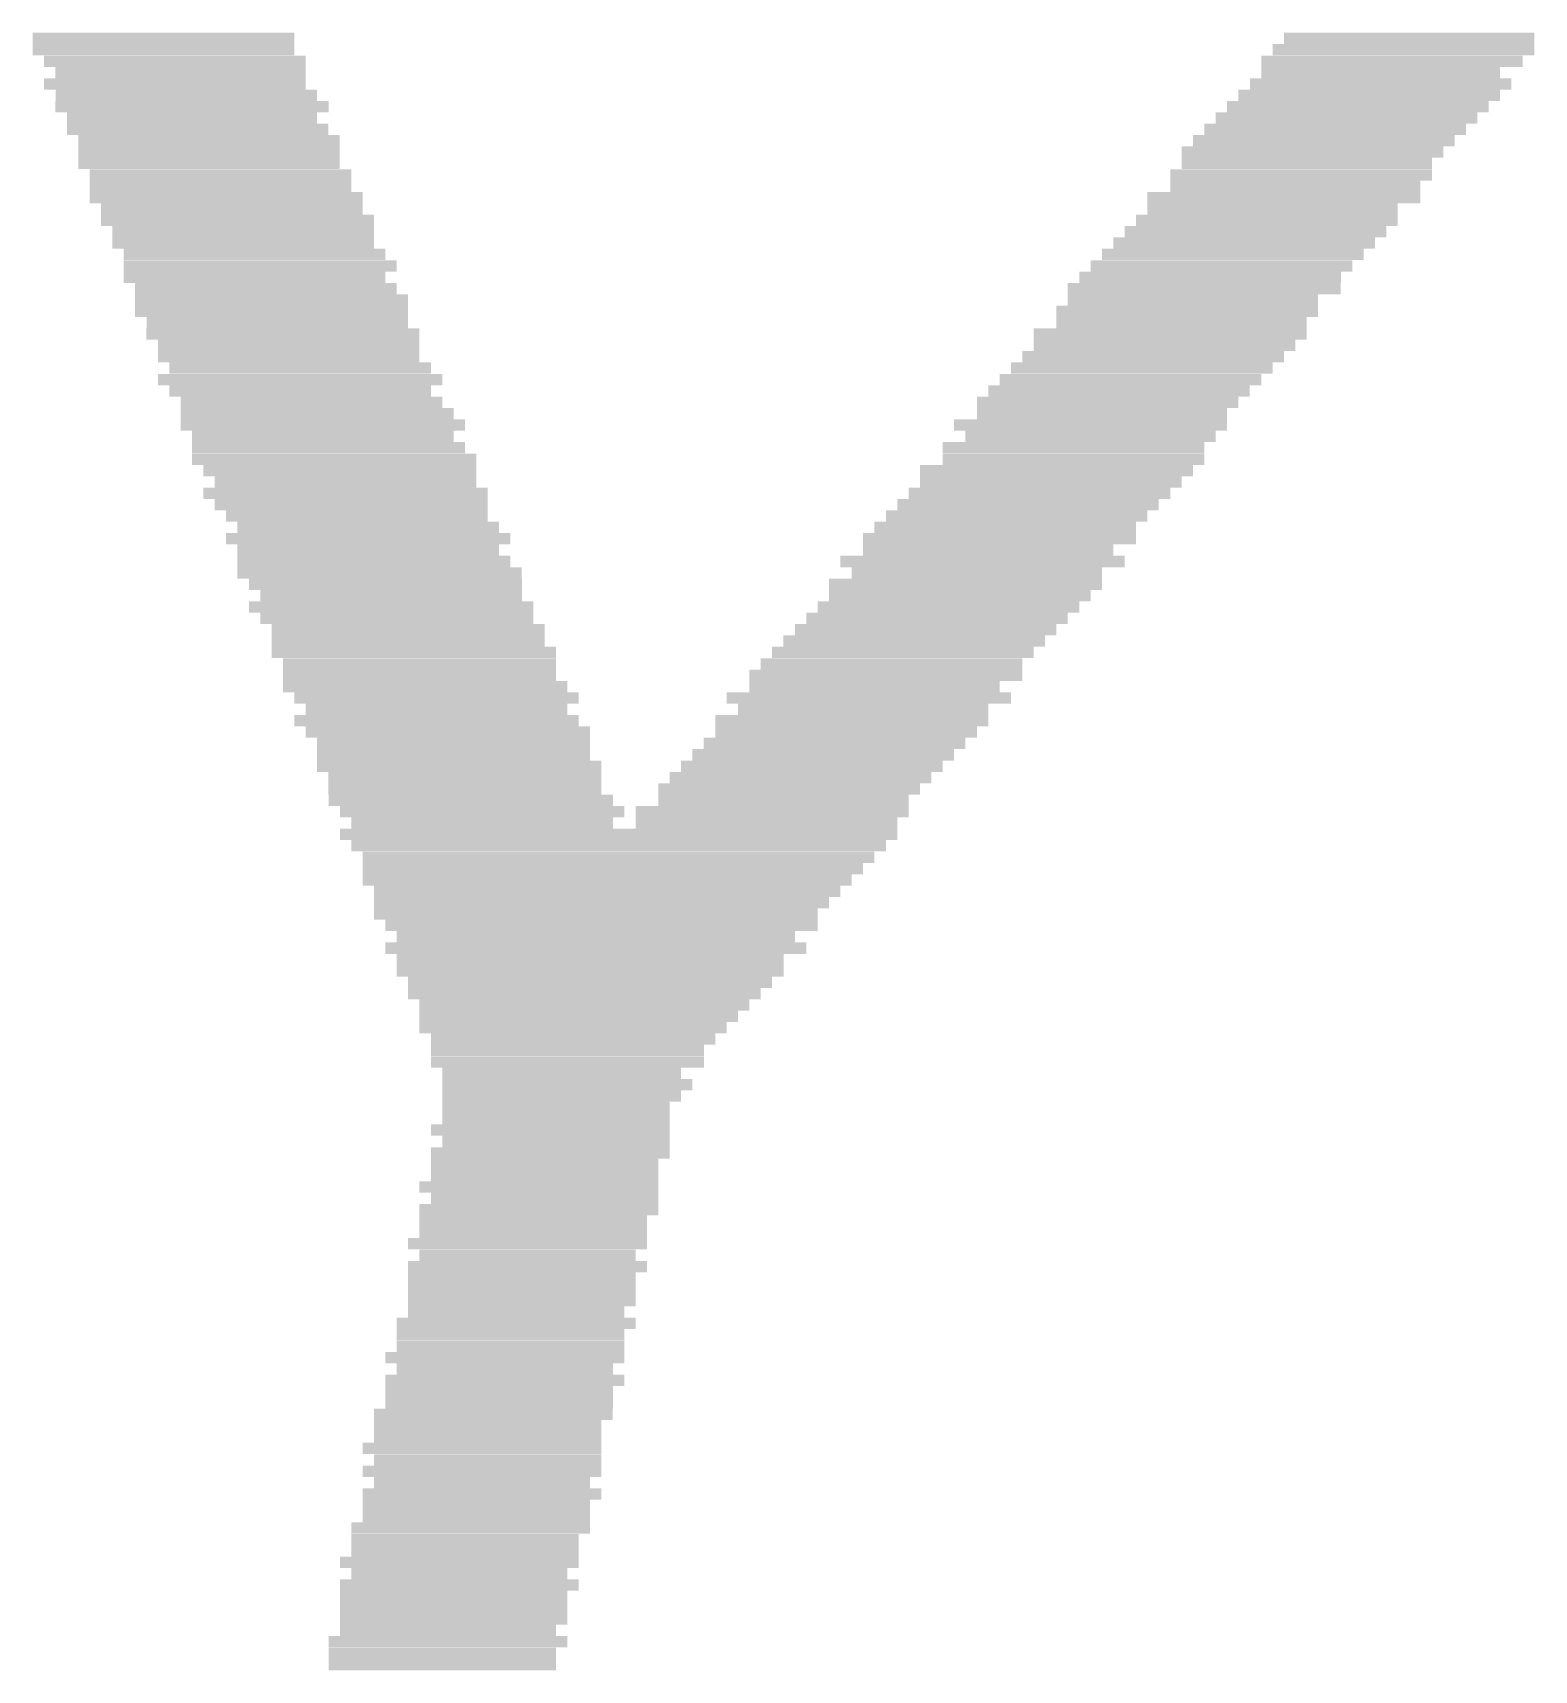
# Model space of a CAD drawing. Extents: x 3 to 114, y 9 to 132.
# Drawn here: x 85.504 to 87.516, y 18.966 to 21.161 of the extents above; entities that cross this region are included whole.
import ezdxf

# ---------------------------------------------------------------- set-up
doc = ezdxf.new("R2010")
doc.units = 0
doc.layers.add('254', color=53, linetype='CONTINUOUS')

# ---------------------------------------------------------------- blocks, each defined once
blk = doc.blocks.new('RECT')
blk.add_solid([(-0.5, -0.5), (0.5, -0.5), (-0.5, 0.5), (0.5, 0.5)])

msp = doc.modelspace()

# ---------------------------------------------------------------- block references
at = {"layer": '254', "yscale": 0.0152}
for p, xscale in [((85.6793, 21.1531), 0.3505), ((87.3481, 21.1531), 0.3353), ((85.6793, 21.1379), 0.3505), ((87.3404, 21.1379), 0.3505), ((85.6945, 21.1226), 0.3505), ((85.7021, 21.1074), 0.3353), ((87.3252, 21.1226), 0.3505), ((87.31, 21.1074), 0.32), ((85.6945, 21.0922), 0.3505), ((87.31, 21.0922), 0.3505), ((85.7098, 21.0769), 0.3505), ((85.7174, 21.0617), 0.3658), ((87.2795, 21.0617), 0.3505), ((87.2947, 21.0769), 0.3505), ((85.7174, 21.0464), 0.3353), ((87.2642, 21.0464), 0.3505), ((85.725, 21.0312), 0.3505), ((85.7402, 21.016), 0.3505), ((87.2338, 21.016), 0.3505), ((87.249, 21.0312), 0.3505), ((85.7402, 21.0007), 0.3505), ((87.2185, 21.0007), 0.3505), ((85.7402, 20.9855), 0.3505), ((87.2109, 20.9855), 0.3353), ((85.7555, 20.9702), 0.3505), ((85.7555, 20.955), 0.3505), ((87.2033, 20.9702), 0.3505), ((87.1957, 20.955), 0.3353), ((85.7631, 20.9398), 0.3658), ((87.1804, 20.9398), 0.3658), ((85.7707, 20.9245), 0.3505), ((85.7783, 20.9093), 0.3658), ((87.1576, 20.9093), 0.3505), ((87.1652, 20.9245), 0.3353), ((85.786, 20.894), 0.3505), ((87.1423, 20.894), 0.3505), ((85.786, 20.8788), 0.3505), ((85.8012, 20.8636), 0.3505), ((87.1118, 20.8636), 0.3505), ((87.1271, 20.8788), 0.3505), ((85.8088, 20.8483), 0.3658), ((87.0966, 20.8483), 0.3505), ((85.8012, 20.8331), 0.3505), ((87.0814, 20.8331), 0.3505), ((85.8164, 20.8178), 0.3505), ((85.8241, 20.8026), 0.3658), ((87.0737, 20.8178), 0.3658), ((87.0585, 20.8026), 0.3353), ((85.8241, 20.7874), 0.3658), ((87.0509, 20.7874), 0.3505), ((85.8317, 20.7721), 0.3505), ((85.8393, 20.7569), 0.3658), ((87.028, 20.7569), 0.3658), ((87.0433, 20.7721), 0.3353), ((85.8469, 20.7416), 0.3505), ((87.0204, 20.7416), 0.3505), ((85.8469, 20.7264), 0.3505), ((85.8622, 20.7112), 0.3505), ((86.9899, 20.7112), 0.3505), ((87.0052, 20.7264), 0.3505), ((85.8622, 20.6959), 0.381), ((86.9747, 20.6959), 0.3505), ((85.8622, 20.6807), 0.3505), ((85.8774, 20.6654), 0.3505), ((86.9442, 20.6654), 0.3505), ((86.9594, 20.6807), 0.3505), ((85.885, 20.6502), 0.3658), ((86.9366, 20.6502), 0.3353), ((85.8926, 20.635), 0.381), ((86.9213, 20.635), 0.3658), ((85.8926, 20.6197), 0.3505), ((85.9003, 20.6045), 0.3658), ((86.8985, 20.6045), 0.3505), ((86.9213, 20.6197), 0.3353), ((85.9079, 20.5892), 0.381), ((86.8985, 20.5892), 0.3505), ((85.9155, 20.574), 0.3658), ((85.9231, 20.5588), 0.3505), ((86.8756, 20.574), 0.3658), ((86.868, 20.5588), 0.3505), ((85.9231, 20.5435), 0.381), ((86.8528, 20.5435), 0.3505), ((85.9307, 20.5283), 0.3658), ((85.9384, 20.513), 0.3505), ((86.8223, 20.513), 0.3505), ((86.8375, 20.5283), 0.3505), ((85.9536, 20.4978), 0.3505), ((86.807, 20.4978), 0.3505), ((85.9536, 20.4826), 0.381), ((85.9536, 20.4673), 0.3505), ((86.7994, 20.4826), 0.3658), ((86.7842, 20.4673), 0.3353), ((85.9612, 20.4521), 0.3658), ((86.7766, 20.4521), 0.381), ((85.9688, 20.4368), 0.381), ((86.7689, 20.4368), 0.3353), ((85.9765, 20.4216), 0.3658), ((85.9841, 20.4064), 0.3505), ((86.7537, 20.4216), 0.3658), ((86.7461, 20.4064), 0.3505), ((85.9841, 20.3911), 0.381), ((86.7308, 20.3911), 0.3505), ((85.9917, 20.3759), 0.3658), ((86.0069, 20.3606), 0.3658), ((86.7004, 20.3606), 0.3505), ((86.7156, 20.3759), 0.3505), ((86.0069, 20.3454), 0.3658), ((86.6851, 20.3454), 0.3505), ((86.0146, 20.3302), 0.381), ((86.0222, 20.3149), 0.3658), ((86.6546, 20.3149), 0.3505), ((86.6699, 20.3302), 0.3505), ((86.0222, 20.2997), 0.3658), ((86.647, 20.2997), 0.3658), ((86.0298, 20.2844), 0.381), ((86.6318, 20.2844), 0.3353), ((86.045, 20.2692), 0.381), ((86.045, 20.254), 0.3505), ((86.6242, 20.2692), 0.381), ((86.6165, 20.254), 0.3353), ((86.045, 20.2387), 0.381), ((86.6013, 20.2387), 0.3658), ((86.0603, 20.2235), 0.381), ((86.0679, 20.2082), 0.3658), ((86.5784, 20.2082), 0.3505), ((86.5937, 20.2235), 0.3505), ((86.0679, 20.193), 0.3658), ((86.5632, 20.193), 0.3505), ((86.0755, 20.1778), 0.381), ((86.0831, 20.1625), 0.3658), ((86.5327, 20.1625), 0.3505), ((86.548, 20.1778), 0.3505), ((86.0831, 20.1473), 0.3658), ((86.5175, 20.1473), 0.3505), ((86.0908, 20.132), 0.381), ((86.106, 20.1168), 0.381), ((86.4946, 20.1168), 0.3658), ((86.5099, 20.132), 0.3353), ((86.106, 20.1016), 0.3505), ((86.487, 20.1016), 0.3505), ((86.2889, 20.0863), 0.7468), ((86.2889, 20.0711), 0.7163), ((86.2889, 20.0558), 0.6858), ((86.2813, 20.0406), 0.6706), ((86.2736, 20.0254), 0.6553), ((86.2736, 20.0101), 0.6248), ((86.266, 19.9949), 0.6096), ((86.2584, 19.9796), 0.5944), ((86.266, 19.9644), 0.5791), ((86.2584, 19.9492), 0.5334), ((86.2584, 19.9339), 0.5639), ((86.2508, 19.9187), 0.5182), ((86.2508, 19.9034), 0.5182), ((86.2508, 19.8882), 0.4877), ((86.2432, 19.873), 0.4724), ((86.2432, 19.8577), 0.442), ((86.2355, 19.8425), 0.4267), ((86.2279, 19.8272), 0.4115), ((86.2279, 19.812), 0.381), ((86.2203, 19.7968), 0.3658), ((86.2203, 19.7815), 0.3658), ((86.2127, 19.7663), 0.32), ((86.2203, 19.751), 0.3353), ((86.2127, 19.7358), 0.32), ((86.2051, 19.7206), 0.3048), ((86.2051, 19.7053), 0.3048), ((86.1974, 19.6901), 0.32), ((86.1974, 19.6596), 0.32), ((86.2051, 19.6748), 0.3048), ((86.1898, 19.6444), 0.3048), ((86.1822, 19.6139), 0.32), ((86.1898, 19.6291), 0.3048), ((86.1898, 19.5986), 0.3048), ((86.1822, 19.5834), 0.32), ((86.1746, 19.5682), 0.3048), ((86.1746, 19.5529), 0.3048), ((86.167, 19.5377), 0.32), ((86.167, 19.5072), 0.32), ((86.167, 19.5224), 0.2896), ((86.1593, 19.492), 0.3048), ((86.1593, 19.4767), 0.3048), ((86.1593, 19.4615), 0.3048), ((86.1517, 19.4462), 0.2896), ((86.1517, 19.431), 0.32), ((86.1441, 19.4158), 0.3048), ((86.1441, 19.4005), 0.3048), ((86.1365, 19.3853), 0.32), ((86.1365, 19.37), 0.2896), ((86.1365, 19.3548), 0.32), ((86.1289, 19.3396), 0.3048), ((86.1212, 19.3091), 0.32), ((86.1289, 19.3243), 0.3048), ((86.1136, 19.2938), 0.3048), ((86.106, 19.2634), 0.32), ((86.1136, 19.2786), 0.3048), ((86.1136, 19.2481), 0.3048), ((86.106, 19.2329), 0.32), ((86.106, 19.2176), 0.2896), ((86.106, 19.2024), 0.32), ((86.0984, 19.1872), 0.3048), ((86.0908, 19.1567), 0.32), ((86.0984, 19.1719), 0.3048), ((86.0831, 19.1414), 0.3048), ((86.0755, 19.111), 0.32), ((86.0831, 19.1262), 0.3048), ((86.0755, 19.0957), 0.2896), ((86.0755, 19.0805), 0.32), ((86.0679, 19.0652), 0.3048), ((86.0679, 19.05), 0.3048), ((86.0679, 19.0348), 0.3048), ((86.0603, 19.0195), 0.2896), ((86.0603, 19.0043), 0.32), ((86.0527, 18.989), 0.3048), ((86.0527, 18.9738), 0.3048)]:
    msp.add_blockref('RECT', p, dxfattribs=dict(at, xscale=xscale))

doc.saveas('drawing.dxf')
